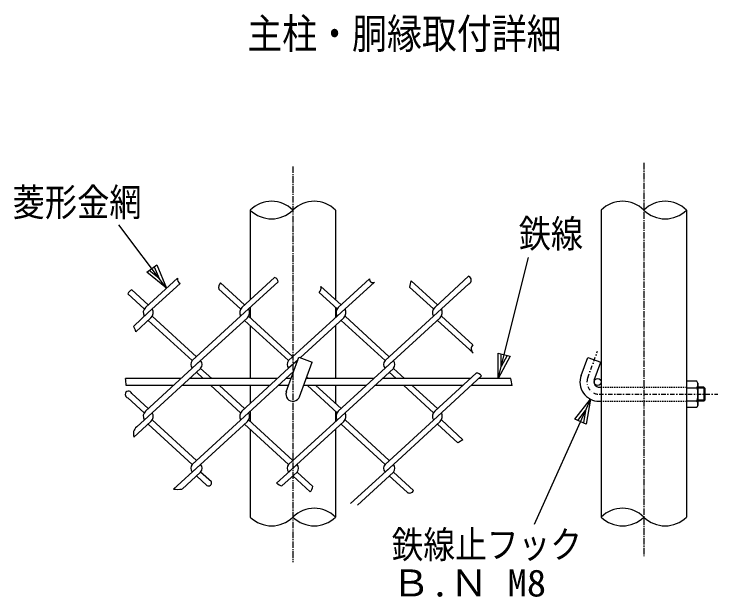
# Model space of a CAD drawing. Units: millimetres, scale not verified. Extents: x -2950 to 2950, y -2100 to 2100.
# Drawn here: x 978 to 1780, y 552 to 1216 of the extents above; entities that cross this region are included whole.
import ezdxf
from ezdxf.enums import TextEntityAlignment as Align

# ---------------------------------------------------------------- set-up
doc = ezdxf.new("R2010")
doc.units = ezdxf.units.MM
doc.header["$LTSCALE"] = 10
for name, pattern in [('USER1', [1.125, 0.75, -0.125, 0.125, -0.125]), ('USER2', [0.26, 0.01, -0.25]), ('USER3', [1.01, 0.5, -0.25, 0.01, -0.25])]:
    doc.linetypes.add(name, pattern=pattern)
doc.layers.add('0-1_1', color=7, linetype='Continuous', lineweight=25)
doc.layers.add('0-2_0', color=7, linetype='Continuous', lineweight=25)
doc.styles.add('ＭＳ ゴシック', font='')
doc.styles.get('ＭＳ ゴシック').set_extended_font_data('MS Gothic')

# ---------------------------------------------------------------- blocks, each defined once
blk = doc.blocks.new('C103')
at = {"layer": '0-1_1', "color": 4}
blk.add_line((9389.4, 17140.2), (9735.3, 18521.2), dxfattribs=at)
blk.add_lwpolyline([(9525.3, 17394.8), (9389.4, 17140.2), (9389.5, 17428.8)], close=True, dxfattribs=at)
blk.add_lwpolyline([(9491.3, 17403.3), (9423.4, 17276), (9423.4, 17420.3)], dxfattribs=at)
blk = doc.blocks.new('C104')
at = {"layer": '0-1_1', "color": 4}
blk.add_line((10442.3, 16903.6), (9800.7, 15475.5), dxfattribs=at)
blk.add_lwpolyline([(10263.7, 16676.9), (10442.3, 16903.6), (10391.4, 16619.5)], close=True, dxfattribs=at)
blk.add_lwpolyline([(10295.6, 16662.5), (10384.9, 16775.9), (10359.5, 16633.9)], dxfattribs=at)
blk = doc.blocks.new('C107')
at = {"layer": '0-1_1', "color": 4}
blk.add_line((22168.3, 18875.2), (21625.2, 19599.4), dxfattribs=at)
blk.add_lwpolyline([(22056.3, 19141.2), (22168.3, 18875.2), (21944.3, 19057.2)], close=True, dxfattribs=at)
blk.add_lwpolyline([(22028.3, 19120.2), (22084.3, 18987.2), (21972.3, 19078.2)], dxfattribs=at)

msp = doc.modelspace()

# ---------------------------------------------------------------- linework, layer by layer
at = {"layer": '0-1_1', "color": 4, "linetype": 'USER1'}
for p, q in [((1696.01, 1046.43), (1696.01, 598.32)), ((1296.01, 1042.52), (1296.01, 591.18))]:
    msp.add_line(p, q, dxfattribs=at)
at = {"layer": '0-1_1'}
for p, q in [((1247.41, 992.76), (1247.41, 890.52)), ((1344.61, 992.76), (1344.61, 890.31)), ((1647.41, 992.76), (1647.41, 642.76)), ((1744.61, 992.76), (1744.61, 642.76)), ((1128.05, 881.8), (1164.51, 915.22)), ((1237.9, 881.8), (1275.02, 915.82)), ((1347.75, 881.8), (1383.46, 914.53)), ((1457.59, 881.8), (1496.3, 917.27)), ((1131.13, 875.83), (1167.47, 909.13)), ((1240.97, 884.62), (1213.57, 909.74)), ((1240.97, 875.83), (1279.12, 910.78)), ((1350.82, 875.83), (1388.91, 910.73)), ((1460.67, 884.62), (1430.73, 912.06)), ((1460.67, 875.83), (1496.5, 908.66)), ((1131.13, 884.62), (1112.47, 901.72)), ((1236.43, 880), (1211.72, 902.64)), ((1346.27, 880), (1325.89, 898.68)), ((1350.82, 884.62), (1327.99, 905.54)), ((1456.12, 880), (1428.83, 905)), ((1126.58, 880), (1107.81, 897.2)), ((1131.13, 875.83), (1114.49, 860.59)), ((1240.97, 875.83), (1181.25, 821.11)), ((1247.41, 881.73), (1247.41, 869.93)), ((1350.82, 875.83), (1291.1, 821.11)), ((1344.61, 881.52), (1344.61, 870.14)), ((1460.67, 875.83), (1400.95, 821.11)), ((1134.2, 869.86), (1117, 854.1)), ((1131.13, 867.04), (1181.25, 821.11)), ((1135.67, 871.67), (1186.05, 825.5)), ((1244.05, 869.86), (1181.27, 812.34)), ((1240.97, 867.04), (1291.1, 821.11)), ((1245.52, 871.67), (1295.9, 825.5)), ((1353.9, 869.86), (1304.32, 824.43)), ((1350.82, 867.04), (1400.95, 821.11)), ((1355.37, 871.67), (1405.74, 825.5)), ((1463.74, 869.86), (1400.97, 812.34)), ((1460.67, 867.04), (1501.25, 829.86)), ((1465.22, 871.67), (1500.92, 838.95)), ((1247.41, 861.14), (1247.41, 800.76)), ((1344.61, 861.35), (1344.61, 800.76)), ((1128.05, 763.57), (1190.83, 821.09)), ((1301.84, 822.16), (1291.12, 812.34)), ((1303.53, 780.02), (1317.89, 819.49)), ((1347.75, 763.57), (1410.52, 821.09)), ((1639.53, 798.81), (1647.01, 819.38)), ((1131.13, 757.6), (1190.85, 812.32)), ((1203.46, 800.76), (1190.85, 812.32)), ((1237.9, 763.57), (1291.12, 812.34)), ((1350.82, 757.6), (1410.54, 812.32)), ((1423.16, 800.76), (1410.54, 812.32)), ((1193.87, 800.76), (1186.05, 807.93)), ((1240.97, 757.6), (1297.04, 808.97)), ((1313.31, 800.76), (1311.64, 802.29)), ((1413.57, 800.76), (1405.74, 807.93)), ((1457.59, 763.57), (1504.98, 806.99)), ((1460.67, 757.6), (1510.89, 803.62)), ((1168.64, 800.76), (1105.21, 800.76)), ((1278.48, 800.76), (1178.23, 800.76)), ((1294.05, 800.76), (1288.08, 800.76)), ((1388.33, 800.76), (1311.08, 800.76)), ((1498.18, 800.76), (1397.92, 800.76)), ((1544.55, 800.76), (1507.77, 800.76)), ((1756.46, 797.76), (1744.61, 797.76)), ((1744.61, 797.76), (1744.61, 767.76)), ((1757.61, 795.26), (1756.46, 797.76)), ((1159.91, 792.76), (1106.01, 792.76)), ((1269.75, 792.76), (1169.5, 792.76)), ((1236.43, 761.77), (1202.6, 792.76)), ((1240.97, 766.39), (1212.19, 792.76)), ((1247.41, 792.76), (1247.41, 772.29)), ((1291.14, 792.76), (1279.35, 792.76)), ((1379.6, 792.76), (1308.17, 792.76)), ((1346.27, 761.77), (1312.45, 792.76)), ((1350.82, 766.39), (1322.04, 792.76)), ((1344.61, 792.76), (1344.61, 772.08)), ((1489.45, 792.76), (1389.19, 792.76)), ((1456.12, 761.77), (1422.3, 792.76)), ((1460.67, 766.39), (1431.89, 792.76)), ((1546.01, 792.76), (1499.04, 792.76)), ((1645.16, 790.76), (1647.41, 790.76)), ((1744.61, 790.25), (1756.46, 790.25)), ((1764.41, 790.76), (1757.61, 790.76)), ((1765.61, 789.56), (1764.41, 790.76)), ((1764.41, 790.76), (1764.41, 774.76)), ((1765.61, 789.56), (1765.61, 775.96)), ((1126.58, 761.77), (1107.99, 778.8)), ((1131.13, 766.39), (1112.24, 783.7)), ((1645.16, 774.76), (1647.41, 774.76)), ((1744.61, 775.27), (1756.46, 775.27)), ((1764.41, 774.76), (1757.61, 774.76)), ((1765.61, 775.96), (1764.41, 774.76)), ((1247.41, 763.5), (1247.41, 751.7)), ((1344.61, 763.29), (1344.61, 751.91)), ((1131.13, 757.6), (1117.94, 745.51)), ((1240.97, 757.6), (1181.25, 702.88)), ((1350.82, 757.6), (1291.1, 702.88)), ((1460.67, 757.6), (1400.95, 702.88)), ((1134.2, 751.63), (1114.86, 733.9)), ((1131.13, 748.81), (1181.25, 702.88)), ((1135.67, 753.43), (1186.05, 707.27)), ((1244.05, 751.63), (1181.27, 694.1)), ((1240.97, 748.81), (1291.1, 702.88)), ((1245.52, 753.43), (1295.9, 707.27)), ((1353.9, 751.63), (1291.12, 694.1)), ((1350.82, 748.81), (1400.95, 702.88)), ((1355.37, 753.43), (1405.74, 707.27)), ((1463.74, 751.63), (1400.97, 694.1)), ((1460.67, 748.81), (1484.14, 727.3)), ((1465.22, 753.43), (1489.8, 730.9)), ((1247.41, 742.91), (1247.41, 642.76)), ((1344.61, 743.12), (1344.61, 642.76)), ((1160, 674.61), (1190.83, 702.86)), ((1277.46, 681.58), (1300.67, 702.86)), ((1361.65, 658.08), (1410.52, 702.86)), ((1169.58, 674.6), (1190.85, 694.09)), ((1203.13, 682.83), (1190.85, 694.09)), ((1283.36, 678.2), (1300.69, 694.09)), ((1318.72, 677.56), (1300.69, 694.09)), ((1369.46, 656.44), (1410.54, 694.09)), ((1433.47, 673.08), (1410.54, 694.09)), ((1198.02, 678.72), (1186.05, 689.69)), ((1315.77, 671.48), (1295.9, 689.69)), ((1426.1, 671.04), (1405.74, 689.69))]:
    msp.add_line(p, q, dxfattribs=at)
at = {"layer": '0-1_1', "color": 4, "linetype": 'USER3'}
for p, q in [((1632.01, 801.55), (1643.12, 832.08)), ((1645.16, 782.76), (1780.4, 782.76))]:
    msp.add_line(p, q, dxfattribs=at)
at = {"layer": '0-1_1', "linetype": 'USER2'}
for p, q in [((1647.41, 790.76), (1744.61, 790.76)), ((1647.41, 774.76), (1744.61, 774.76))]:
    msp.add_line(p, q, dxfattribs=at)
at = {"layer": '0-1_1', "color": 4}
for p, q in [((1765.61, 789.56), (1757.61, 789.56)), ((1765.61, 775.96), (1757.61, 775.96))]:
    msp.add_line(p, q, dxfattribs=at)
at = {"layer": '0-1_1'}
for points in [[(1288.49, 785.5), (1302.86, 824.96), (1317.89, 819.49)], [(1624.49, 804.28), (1631.98, 824.85), (1647.01, 819.38)], [(1757.61, 795.26), (1757.61, 770.26), (1756.46, 767.76), (1744.61, 767.76)]]:
    msp.add_lwpolyline(points, dxfattribs=at)
msp.add_circle((1643.41, 796.76), 4, dxfattribs=at)
at = {"layer": '0-1_1', "color": 4}
for centre, radius, start, end in [((1271.71, 968.24), 34.52, 45.26329, 134.73663), ((1320.31, 968.24), 34.52, 45.26329, 134.73663), ((1671.71, 968.24), 34.52, 45.26329, 134.73663), ((1720.31, 968.24), 34.52, 45.26329, 134.73663), ((1271.71, 1017.28), 34.52, 225.26355, 314.73669), ((1720.31, 1017.28), 34.52, 225.26337, 314.73669), ((1169.88, 914.06), 5.48, 167.87253, 243.97788), ((1274.39, 911.12), 4.74, 355.8866, 82.28421), ((1386.91, 913.68), 3.56, 166.11601, 304.07837), ((1494.72, 912.93), 4.62, 292.60126, 69.99497), ((1217.06, 905.04), 5.85, 126.60717, 204.21182), ((1450.56, 902.94), 21.82, 155.31758, 174.58073), ((1114.69, 894.77), 7.3, 107.75444, 160.57173), ((1320.46, 904.09), 7.67, 315.0863, 10.91983), ((710.54, 700.36), 434.57, 20.7187, 21.63587), ((1505.6, 834.57), 6.41, 136.88495, 227.33714), ((1504.83, 799.86), 7.14, 31.85026, 88.81895), ((990.06, 785.24), 116.19, 3.71096, 7.67615), ((1218.14, 737.06), 332.57, 9.64231, 11.04335), ((1108.6, 782.56), 3.81, 17.28237, 260.90268), ((1124.16, 737.65), 10.03, 128.34595, 201.94916), ((1511.04, 691.19), 45.03, 118.14438, 126.69124), ((1199.73, 681.83), 3.55, 241.29324, 16.34576), ((1164.83, 718.17), 43.83, 263.66666, 276.21576), ((1292.02, 700.16), 23.61, 231.91876, 248.48406), ((1304.72, 680.61), 14.33, 320.42987, 347.72482), ((1428.95, 675.09), 4.95, 234.8794, 336.00775), ((1320.31, 618.24), 34.52, 45.26356, 134.73663), ((1671.71, 618.24), 34.52, 45.26329, 134.73663), ((1271.71, 667.28), 34.52, 225.26337, 314.73669), ((1320.31, 667.28), 34.52, 225.26337, 314.73669), ((1671.71, 667.28), 34.52, 225.26364, 314.73679), ((1720.31, 667.28), 34.52, 225.26364, 314.73679)]:
    msp.add_arc(centre, radius, start, end, dxfattribs=at)
at = {"layer": '0-1_1'}
for centre, radius, start, end in [((1133.52, 875.83), 8.1, 132.49985, 210.96317), ((1128.73, 875.83), 8.1, 312.49994, 30.96311), ((1243.37, 875.83), 8.1, 132.49965, 210.96317), ((1238.58, 875.83), 8.1, 312.50012, 30.96311), ((1353.22, 875.83), 8.1, 132.49965, 210.96317), ((1348.42, 875.83), 8.1, 312.50012, 30.96311), ((1463.07, 875.83), 8.1, 132.49965, 210.96317), ((1458.27, 875.83), 8.1, 312.50012, 30.96311), ((1186.05, 816.72), 6.48, 137.49927, 222.4995), ((1186.05, 816.72), 6.48, 317.50058, 42.50064), ((1295.9, 816.72), 6.48, 137.49927, 222.49973), ((1295.9, 816.72), 6.48, 34.95305, 42.50065), ((1405.74, 816.72), 6.48, 137.49927, 222.49973), ((1405.74, 816.72), 6.48, 317.50034, 42.50064), ((1645.16, 796.76), 22, 160.00006, 270), ((1645.16, 796.76), 6, 159.99977, 270), ((1746.19, 795.26), 11.43, 334.02042, 0), ((1732.71, 782.76), 24.9, 342.48389, 17.51721), ((1296.01, 782.76), 8, 159.99965, 339.99972), ((1746.19, 770.26), 11.43, 0, 25.97959), ((1133.52, 757.6), 8.1, 132.49985, 210.96317), ((1243.37, 757.6), 8.1, 132.49965, 210.96317), ((1353.22, 757.6), 8.1, 132.49965, 210.96317), ((1463.07, 757.6), 8.1, 132.49965, 210.96317), ((1128.73, 757.6), 8.1, 312.49994, 30.96311), ((1238.58, 757.6), 8.1, 312.50012, 30.96311), ((1348.42, 757.6), 8.1, 312.50012, 30.96311), ((1458.27, 757.6), 8.1, 312.50012, 30.96311), ((1186.05, 698.48), 6.48, 137.49927, 222.4995), ((1186.05, 698.48), 6.48, 317.50058, 42.50064), ((1295.9, 698.48), 6.48, 137.49927, 222.49973), ((1295.9, 698.48), 6.48, 317.50034, 42.50064), ((1405.74, 698.48), 6.48, 137.49927, 222.49973), ((1405.74, 698.48), 6.48, 317.50034, 42.50064)]:
    msp.add_arc(centre, radius, start, end, dxfattribs=at)
at = {"layer": '0-1_1', "color": 4, "linetype": 'USER3'}
msp.add_arc((1645.16, 796.76), 14, 160.00006, 270, dxfattribs=at)

# ---------------------------------------------------------------- block references
at = {"layer": '0-2_0', "xscale": 0.1, "yscale": 0.1}
for name, p in [('C107', (-1064.9, -983.84)), ('C103', (591.06, -913.26)), ('C104', (591.06, -913.26))]:
    msp.add_blockref(name, p, dxfattribs=at)

# ---------------------------------------------------------------- texts
at = {"layer": '0-1_1', "color": 4, "style": 'ＭＳ ゴシック'}
for s, height, width, p in [('主柱・胴縁取付詳細', 34.34, 0.85, (1243.91, 1166.45)), ('菱形金網', 31.7, 0.85, (976.53, 976.35)), ('鉄線', 31.6, 0.85, (1553.39, 940.53)), ('鉄線止フック', 31.18, 0.85, (1408.51, 586.46)), ('Ｂ.Ｎ M8', 30.78, 1.05, (1408.51, 543))]:
    msp.add_text(s, height=height, dxfattribs=dict(at, width=width)).set_placement(p, align=Align.BOTTOM_LEFT)

doc.saveas('drawing.dxf')
